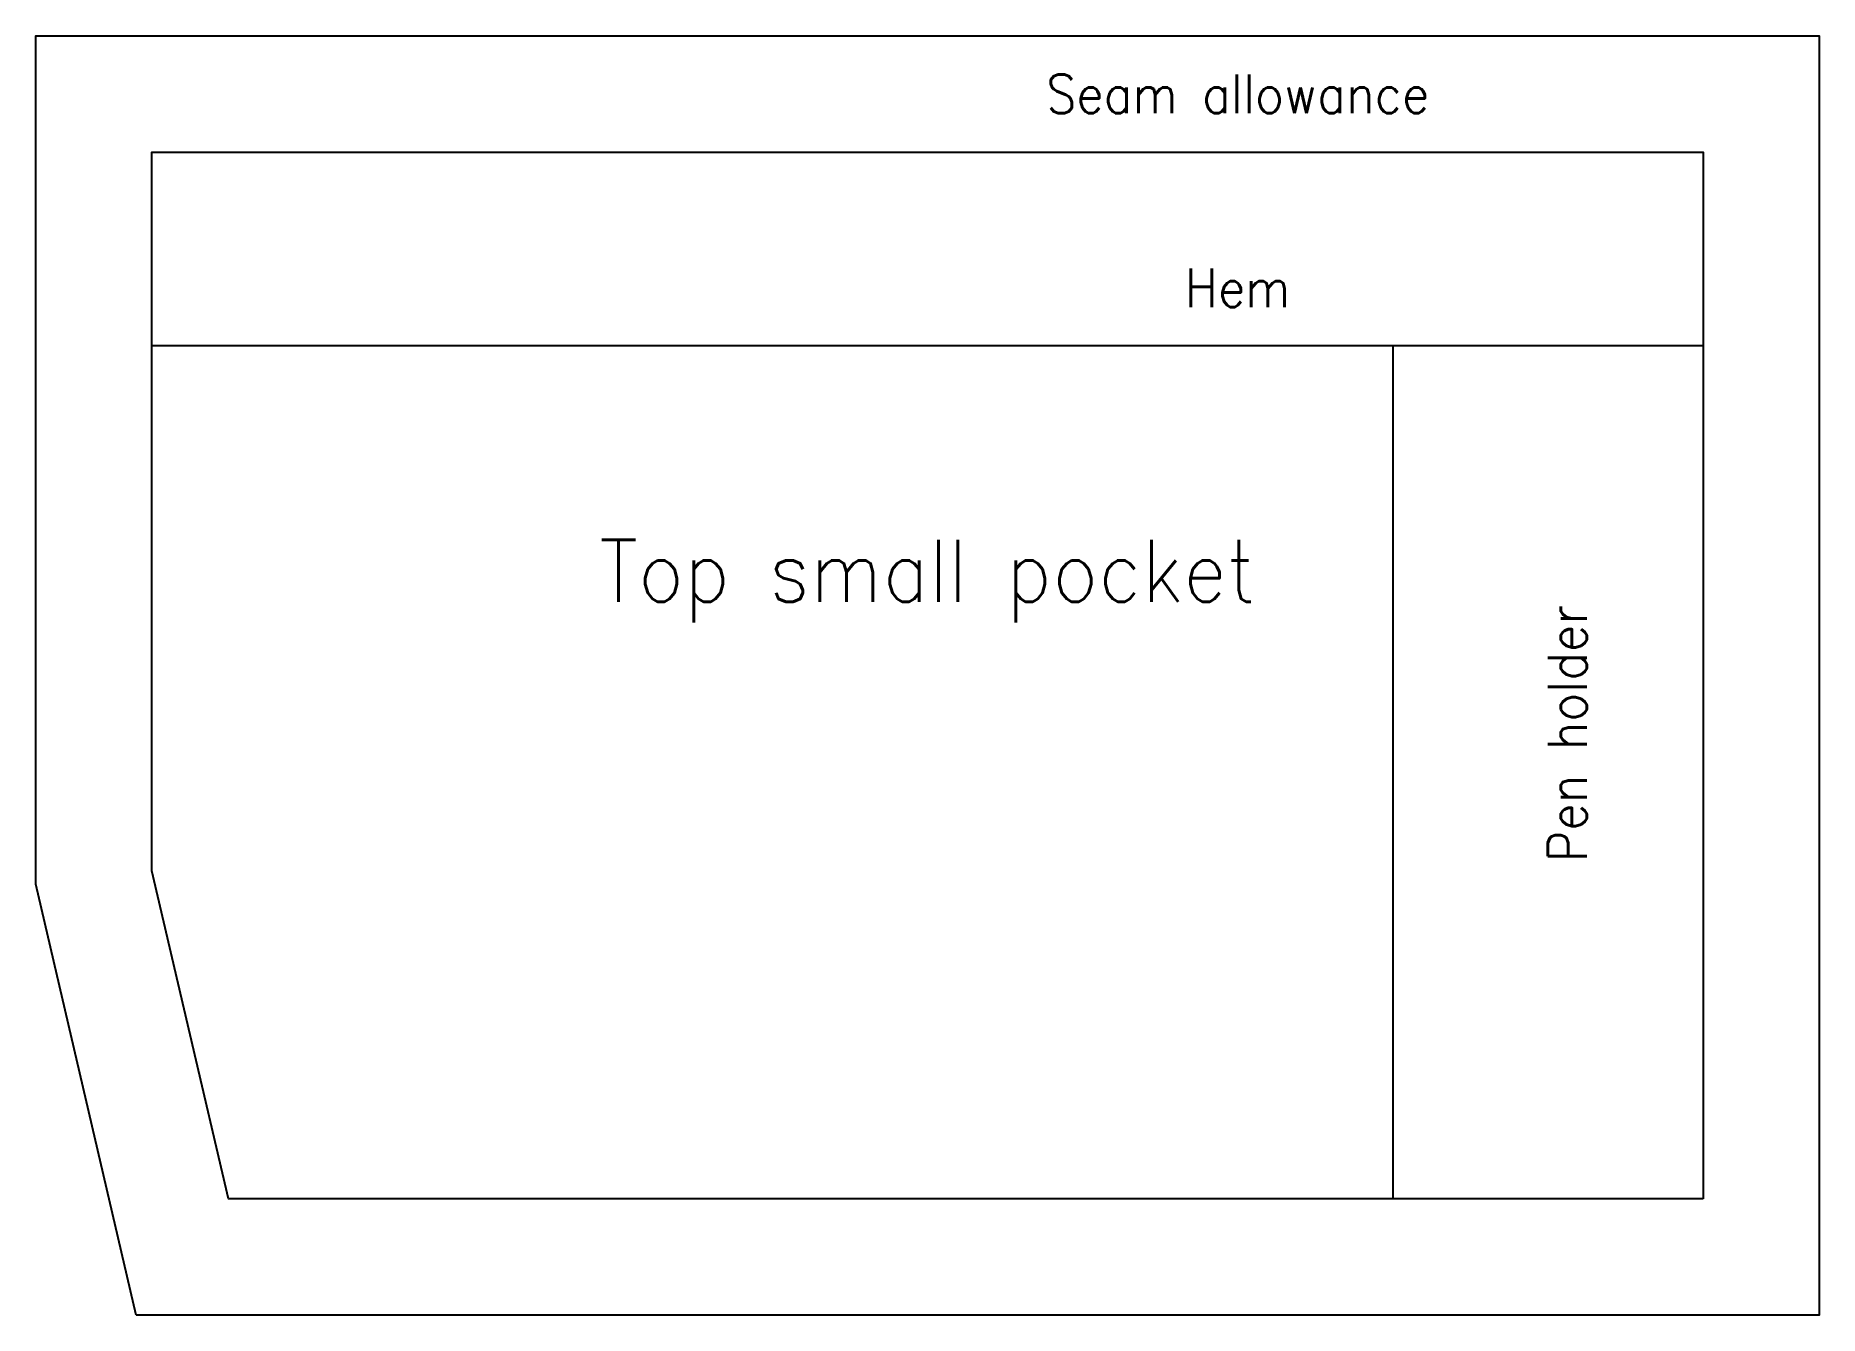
# Model space of a CAD drawing. Header units: millimetres. Extents: x -155 to 75, y -25 to 140.
import ezdxf
from ezdxf.enums import TextEntityAlignment as Align

# ---------------------------------------------------------------- set-up
doc = ezdxf.new("R2010")
doc.units = ezdxf.units.MM
doc.layers.get('0').update_dxf_attribs({"lineweight": 25, "true_color": 0xffffff})
doc.styles.add('textstyle0', font='')
doc.styles.add('textstyle1', font='')
doc.styles.add('textstyle2', font='')
doc.styles.add('textstyle3', font='')
doc.styles.get('textstyle0').set_extended_font_data('standard')
doc.styles.get('textstyle1').set_extended_font_data('standard')
doc.styles.get('textstyle2').set_extended_font_data('standard')
doc.styles.get('textstyle3').set_extended_font_data('standard')

msp = doc.modelspace()

# ---------------------------------------------------------------- linework, layer by layer
for p, q in [((60, 100), (-140, 100)), ((20, 100), (20, -10))]:
    msp.add_line(p, q)
at = {"flags": 128}
for points in [[(-142.03, -25), (-155, 30.58), (-155, 140), (75, 140), (75, -25)], [(60, -10), (-130.13, -10), (-140, 32.3), (-140, 125), (60, 125)]]:
    msp.add_lwpolyline(points, close=True, dxfattribs=at)

# ---------------------------------------------------------------- texts
for s, height, style, p in [('Seam allowance', 5, 'textstyle1', (0, 135)), ('Hem', 5, 'textstyle3', (0, 110)), ('Top small pocket', 8, 'textstyle2', (-40, 75))]:
    msp.add_text(s, height=height, dxfattribs=dict(style=style)).set_placement(p, align=Align.TOP_CENTER)
at = {"style": 'textstyle0'}
msp.add_text('Pen holder', height=5, rotation=90, dxfattribs=at).set_placement((40, 50), align=Align.TOP_CENTER)

doc.saveas('drawing.dxf')
